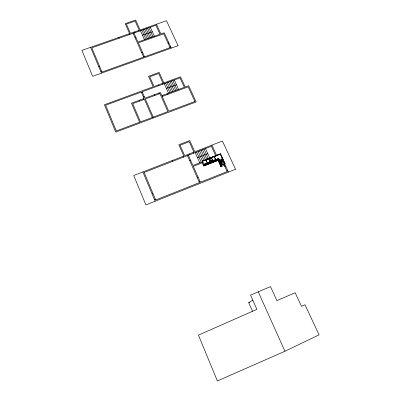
<?xml version="1.0" encoding="UTF-8"?>
<svg xmlns="http://www.w3.org/2000/svg" width="401" height="401" viewBox="0 0 401 401"><rect width="100%" height="100%" fill="white"/><g stroke="black" fill="none" stroke-linecap="round" stroke-linejoin="round"><path stroke-width="0.6" d="M207.016 163.483L204.149 164.891L204.089 164.636L203.658 165.904L202.219 162.861L202.62 160.871L220.53 153.849L224.936 163.743L221.417 165.137L218.455 158.621M202.62 160.871L202.58 161.077M203.658 165.904L204.019 164.184M218.771 158.656L204.109 164.475L202.645 161.127L220.53 153.849M207.272 163.092L205.939 159.839L207.317 162.886L206.801 164.806L203.883 165.949L204.174 164.235L204.234 164.485M213.923 160.681L213.497 162.169L206.976 164.736L207.322 163.207M211.703 158.35L212.5 160.325L209.813 161.382L208.981 159.548L209.863 161.197L212.535 160.184L211.693 158.345L209.016 159.403L209.848 161.237L212.495 160.164M210.239 163.448L210.58 161.713M222.655 161.814L222.685 162.099M213.578 161.538L213.843 160.505M221.638 159.899L221.843 159.613M221.327 162.235L221.257 162.505M222.294 159.859L222.169 160.184M213.758 161.468L214.024 160.435M215.507 159.989L215.096 161.538L213.678 162.099L214.074 160.55M215.668 159.658L214.294 156.56L215.733 159.894L215.272 161.468L218.229 160.31L218.685 158.666L204.124 164.415M218.505 158.736L217.999 160.265L221.051 166.465M218.109 160.355L218.535 158.751L221.437 165.077M221.532 164.871L218.665 158.425M220.264 161.047L220.886 162.089M221.277 164.771L220.856 166.34L221.312 164.826M224.896 163.312L224.269 165.282L221.021 166.565L221.568 164.751M224.73 163.503L224.816 163.793L225.001 163.543M222.635 161.718L222.735 162.144M220.916 160.646L220.816 160.22M221.783 162.716L221.848 162.395M223.051 162.149L223.222 161.869M252.54 311.311L248.75 302.76L252.675 300.143M220.615 160.109L220.329 160.495M221.868 159.668L221.663 160.059L222.024 160.205M221.798 159.743L222.154 159.693M221.568 160.956L221.818 160.856M221.989 161.408L221.482 161.277M222.685 161.703L223.146 161.919M284.941 351.246L319.081 334.855L304.996 304.755L301.487 306.324L295.151 292.73L276.906 300.625L270.505 286.59L250.555 295.111L256.891 309.351L198.43 335.126L217.372 380.95L284.941 351.246L258.204 291.733M248.75 302.76L249.853 302.279M154.53 199.758L155.453 199.392M199.192 182.014L200.094 181.658M226.906 171.006L227.793 170.656M221.552 164.811L224.831 163.513M152.049 193.838L152.971 193.472M197.132 177.372L198.029 177.016M224.796 166.425L225.683 166.074M207.317 162.886L215.688 159.598M203.994 164.305L218.65 158.49M204.139 164.751L207.071 163.598M204.054 165.152L206.981 164.004M204.039 165.232L206.926 163.889M203.969 165.553L206.891 164.405M209.593 163.438L203.583 165.889L218.094 160.184L221.021 166.565M210.139 163.222L212.851 162.154M218.124 160.079L215.096 161.538M219.863 161.829L219.598 163.297M202.67 160.986L220.465 154.014L224.936 163.743M205.873 159.783L220.47 154.064M209.026 159.428L211.713 158.375M208.981 159.548L211.663 158.495M202.219 162.861L193.292 166.37L200.355 182.239L227.172 171.578L224.269 165.282M189.728 160.721L190.62 160.375M197.457 157.703L207.813 153.658M143.388 96.902L144.265 96.581M166.355 88.431L176.44 84.711M163.869 82.887L180.515 76.776L185.217 87.017L188.655 85.744L196.129 101.959L115.764 132.13L104.415 104.716L153.167 86.816L148.51 76.29L159.162 72.411L168.5 93.207M141.528 92.631L142.405 92.31M141.628 52.511L142.485 52.205M168.014 43.092L168.856 42.792M100.907 71.844L101.784 71.528M143.448 56.606L144.305 56.295M169.874 47.138L170.721 46.837M98.721 66.631L99.598 66.32M135.092 37.814L135.944 37.514M142.465 35.218L152.34 31.734M220.695 160.701L220.911 160.425M221.638 160.916L222.069 161.087M221.823 161.513L221.923 161.007M221.447 162.179L221.873 162.35M220.705 160.661L220.339 160.375M221.603 162.22L221.267 162.465M221.638 162.736L221.292 162.545M220.365 160.53L220.63 160.721M221.733 162.27L221.903 162.51M221.933 160.966L222.094 161.247M222.229 159.713L222.284 159.984M221.517 161.392L221.457 161.122M220.425 154.159L224.836 163.733M171.307 48.1L164.23 32.757L160.861 33.945L156.41 24.245M224.635 163.798L228.455 172.089M211.878 145.122L216.665 155.548M216.034 156.44L211.382 146.3L144.144 172.455L155.703 199.984L199.452 182.595L187.457 155.608M215.708 159.974L215.041 161.428L215.452 159.874M213.678 162.099L213.497 162.169M150.3 27.253L154.39 36.235M174.29 79.979L178.605 89.468M205.502 148.591L209.873 158.189M148.896 27.749L152.976 36.737M172.856 80.506L177.167 89.999M204.034 149.162L208.395 158.771M147.488 28.24L151.568 37.238M171.417 81.032L175.723 90.536M202.555 149.733L206.916 159.347M207.187 163.252L206.916 164.46M146.084 28.737L150.154 37.734M169.979 81.563L174.28 91.067M201.081 150.31L205.432 159.929M206.911 163.969L204.064 165.292L204.004 165.037M206.816 164.39L206.976 164.736M144.676 29.233L148.741 38.235M168.54 82.09L172.836 91.603M199.608 150.881L203.954 160.51M143.267 29.724L147.327 38.737M167.102 82.621L171.392 92.14M198.129 151.458L202.726 161.658L192.906 165.508L188.345 155.262M141.854 30.22L145.909 39.238M165.663 83.147L169.949 92.671M196.65 152.034L201.242 162.24M140.445 30.717L144.495 39.739M195.172 152.611L199.758 162.826M138.696 30.466L139.032 31.213M162.425 83.418L162.781 84.205M167.052 93.744L167.412 94.546M193.307 152.335L193.688 153.182M134.736 31.854L135.072 32.601M158.38 84.902L158.736 85.694M189.157 153.949L189.538 154.801M162.41 95.463L162.771 96.265M133.939 33.002L137.964 42.05L160.019 34.245L155.914 25.283L91.819 47.789L102.004 72.055L143.673 57.117L133.087 33.298M158.956 93.017L159.312 93.819M129.067 33.844L129.398 34.596M183.212 156.26L183.588 157.112M154.305 94.736L154.661 95.538M118.816 37.438L119.147 38.195M172.455 160.44L172.831 161.297M153.217 117.117L145.317 98.992L159.894 93.603L167.899 111.608L140.505 121.884L132.691 103.653L144.44 99.313L152.335 117.448M143.503 98.726L143.854 99.528M139.403 100.24L139.749 101.047M90.631 47.328L101.453 73.152M142.871 171.939L155.152 201.242M235.542 169.272L145.899 204.921L133.718 175.498L183.803 156.029L178.811 144.751L189.753 140.54L194.791 151.763L222.41 141.027L235.542 169.272M222.154 158.681L219.537 159.708L221.382 163.733L224.009 162.701L222.154 158.681M193.904 152.104L184.701 155.683L180.074 145.252L189.242 141.718L193.904 152.104M139.613 122.22L116.32 130.962L105.643 105.202L141.297 92.1L144.089 98.511L131.463 103.172L139.613 122.22M194.896 101.478L168.776 111.277L162.189 96.481L188.159 86.857L194.896 101.478M184.355 87.338L161.829 95.679L160.41 92.481L144.967 98.185L142.175 91.779L180.019 77.874L184.355 87.338M163.001 83.202L154.039 86.496L149.723 76.761L158.651 73.508L163.001 83.202M170.109 47.644L144.535 56.812L138.3 42.807L163.733 33.804L170.109 47.644M178.064 45.679L92.651 76.31L81.919 50.386L129.633 33.644L125.222 23.679L135.653 20.05L140.109 29.97L166.46 20.722L178.064 45.679M139.262 30.265L130.485 33.343L126.4 24.125L135.142 21.083L139.262 30.265"/></g></svg>
